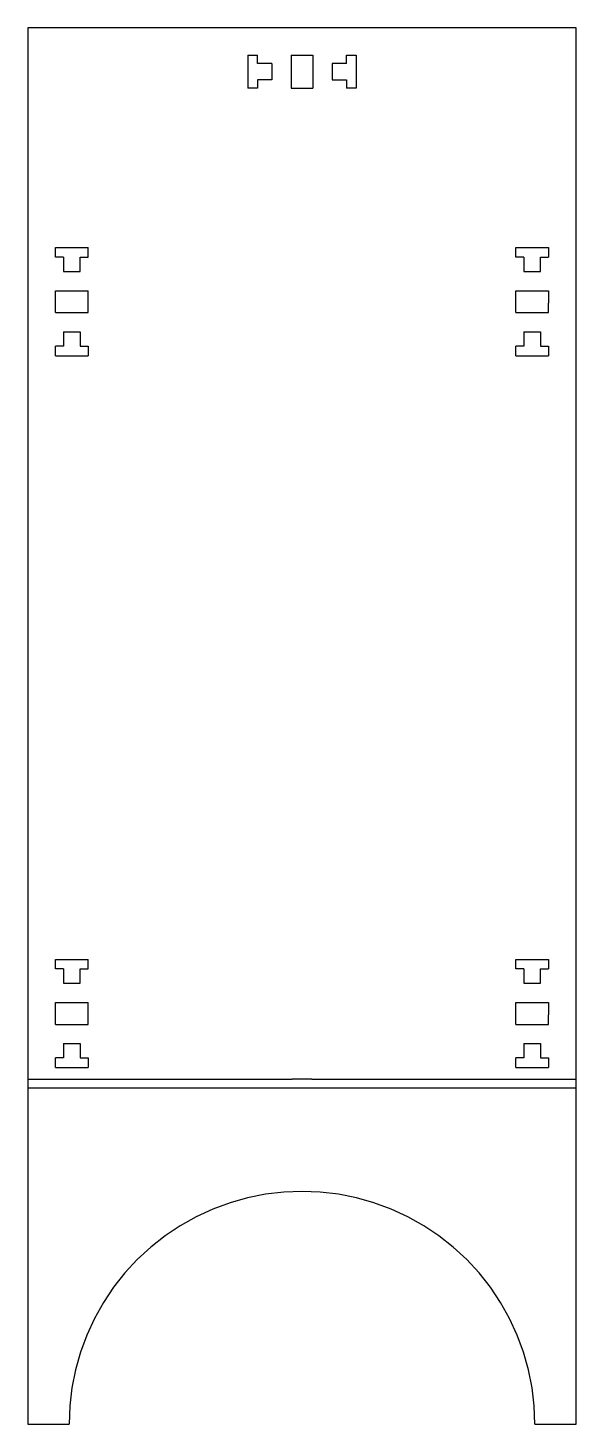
# Model space of a CAD drawing. Header units: metres. Extents: x 0 to 200, y 0 to 510.
import ezdxf

# ---------------------------------------------------------------- set-up
doc = ezdxf.new("R2010")
doc.units = ezdxf.units.M

msp = doc.modelspace()

# ---------------------------------------------------------------- linework, layer by layer
at = {"layer": 'Back'}
for p, q in [((200, 510), (0, 510)), ((0, 510), (0, 126)), ((200, 126), (200, 510)), ((80.25, 500), (83.75, 500)), ((80.25, 500), (80.25, 488)), ((83.75, 497), (83.75, 500)), ((96, 500), (104, 500)), ((96, 500), (96, 488)), ((104, 500), (104, 488)), ((116.25, 500), (119.75, 500)), ((116.25, 497), (116.25, 500)), ((119.75, 500), (119.75, 488)), ((89, 497), (83.75, 497)), ((89, 497), (89, 491)), ((116.25, 497), (111, 497)), ((111, 497), (111, 494)), ((83.75, 491), (83.75, 488)), ((89, 491), (83.75, 491)), ((111, 494), (111, 491)), ((111, 491), (116.25, 491)), ((116.25, 491), (116.25, 488)), ((83.75, 488), (80.25, 488)), ((96, 488), (104, 488)), ((119.75, 488), (116.25, 488)), ((10, 429.75), (22, 429.75)), ((10, 426.25), (10, 429.75)), ((22, 426.25), (22, 429.75)), ((178, 429.75), (190, 429.75)), ((178, 426.25), (178, 429.75)), ((190, 429.75), (190, 426.25)), ((13, 426.25), (10, 426.25)), ((13, 426.25), (13, 421)), ((19, 421), (19, 426.25)), ((19, 426.25), (22, 426.25)), ((181, 426.25), (178, 426.25)), ((181, 426.25), (181, 421)), ((187, 421), (187, 426.25)), ((187, 426.25), (190, 426.25)), ((13, 421), (16, 421)), ((16, 421), (19, 421)), ((181, 421), (184, 421)), ((184, 421), (187, 421)), ((10, 414), (22, 414)), ((10, 406), (10, 414)), ((22, 406), (22, 414)), ((178, 406), (178, 414)), ((178, 414), (190, 414)), ((190, 414), (190, 409.49)), ((190, 406), (190, 409.49)), ((10, 406), (22, 406)), ((178, 406), (190, 406)), ((13, 399), (19, 399)), ((13, 399), (13, 393.75)), ((19, 399), (19, 393.75)), ((181, 399), (187, 399)), ((181, 399), (181, 393.75)), ((187, 399), (187, 393.75)), ((13, 393.75), (10, 393.75)), ((10, 390.25), (10, 393.75)), ((19, 393.75), (22, 393.75)), ((22, 393.75), (22, 390.25)), ((181, 393.75), (178, 393.75)), ((178, 390.25), (178, 393.75)), ((187, 393.75), (190, 393.75)), ((190, 393.75), (190, 390.25)), ((10, 390.25), (22, 390.25)), ((178, 390.25), (190, 390.25)), ((10, 166.25), (10, 169.75)), ((10, 169.75), (22, 169.75)), ((22, 166.25), (22, 169.75)), ((178, 169.75), (190, 169.75)), ((178, 166.25), (178, 169.75)), ((190, 169.75), (190, 166.25)), ((13, 166.25), (10, 166.25)), ((13, 166.25), (13, 161)), ((19, 161), (19, 166.25)), ((19, 166.25), (22, 166.25)), ((181, 166.25), (178, 166.25)), ((181, 166.25), (181, 161)), ((187, 161), (187, 166.25)), ((187, 166.25), (190, 166.25)), ((13, 161), (16, 161)), ((16, 161), (19, 161)), ((181, 161), (184, 161)), ((184, 161), (187, 161)), ((10, 154), (22, 154)), ((10, 146), (10, 154)), ((22, 146), (22, 154)), ((178, 154), (190, 154)), ((178, 146), (178, 154)), ((190, 154), (190, 149.49)), ((190, 146), (190, 149.49)), ((10, 146), (22, 146)), ((178, 146), (190, 146)), ((13, 139), (19, 139)), ((13, 139), (13, 133.75)), ((19, 139), (19, 133.75)), ((181, 139), (187, 139)), ((181, 139), (181, 133.75)), ((187, 139), (187, 133.75)), ((13, 133.75), (10, 133.75)), ((10, 130.25), (10, 133.75)), ((19, 133.75), (22, 133.75)), ((22, 133.75), (22, 130.25)), ((178, 130.25), (178, 133.75)), ((181, 133.75), (178, 133.75)), ((187, 133.75), (190, 133.75)), ((190, 133.75), (190, 130.25)), ((10, 130.25), (22, 130.25)), ((178, 130.25), (190, 130.25)), ((0, 126), (0, 122.8)), ((0, 126), (96.43, 126)), ((0, 122.8), (0, 0)), ((0, 122.8), (200, 122.8)), ((103.57, 126), (96.43, 126)), ((103.57, 126), (200, 126)), ((200, 122.8), (200, 126)), ((200, 0), (200, 122.8)), ((80.16, 82.65), (73.73, 80.84)), ((86.7, 83.95), (80.16, 82.65)), ((93.33, 84.74), (86.7, 83.95)), ((100, 85), (93.33, 84.74)), ((106.67, 84.74), (100, 85)), ((113.3, 83.95), (106.67, 84.74)), ((119.84, 82.65), (113.3, 83.95)), ((126.27, 80.84), (119.84, 82.65)), ((67.47, 78.53), (61.41, 75.74)), ((73.73, 80.84), (67.47, 78.53)), ((132.53, 78.53), (126.27, 80.84)), ((138.59, 75.74), (132.53, 78.53)), ((55.59, 72.47), (50.04, 68.77)), ((61.41, 75.74), (55.59, 72.47)), ((144.41, 72.47), (138.59, 75.74)), ((149.96, 68.77), (144.41, 72.47)), ((50.04, 68.77), (44.8, 64.63)), ((155.2, 64.63), (149.96, 68.77)), ((44.8, 64.63), (39.9, 60.1)), ((160.1, 60.1), (155.2, 64.63)), ((39.9, 60.1), (35.37, 55.2)), ((164.63, 55.2), (160.1, 60.1)), ((35.37, 55.2), (31.23, 49.96)), ((168.77, 49.96), (164.63, 55.2)), ((31.23, 49.96), (27.53, 44.41)), ((172.47, 44.41), (168.77, 49.96)), ((27.53, 44.41), (24.26, 38.59)), ((175.74, 38.59), (172.47, 44.41)), ((24.26, 38.59), (21.47, 32.53)), ((178.53, 32.53), (175.74, 38.59)), ((21.47, 32.53), (19.16, 26.27)), ((180.84, 26.27), (178.53, 32.53)), ((19.16, 26.27), (17.35, 19.84)), ((182.65, 19.84), (180.84, 26.27)), ((17.35, 19.84), (16.05, 13.3)), ((183.95, 13.3), (182.65, 19.84)), ((16.05, 13.3), (15.26, 6.67)), ((184.74, 6.67), (183.95, 13.3)), ((15.26, 6.67), (15, 0)), ((185, 0), (184.74, 6.67)), ((0, 0), (15, 0)), ((185, 0), (200, 0))]:
    msp.add_line(p, q, dxfattribs=at)

doc.saveas('drawing.dxf')
